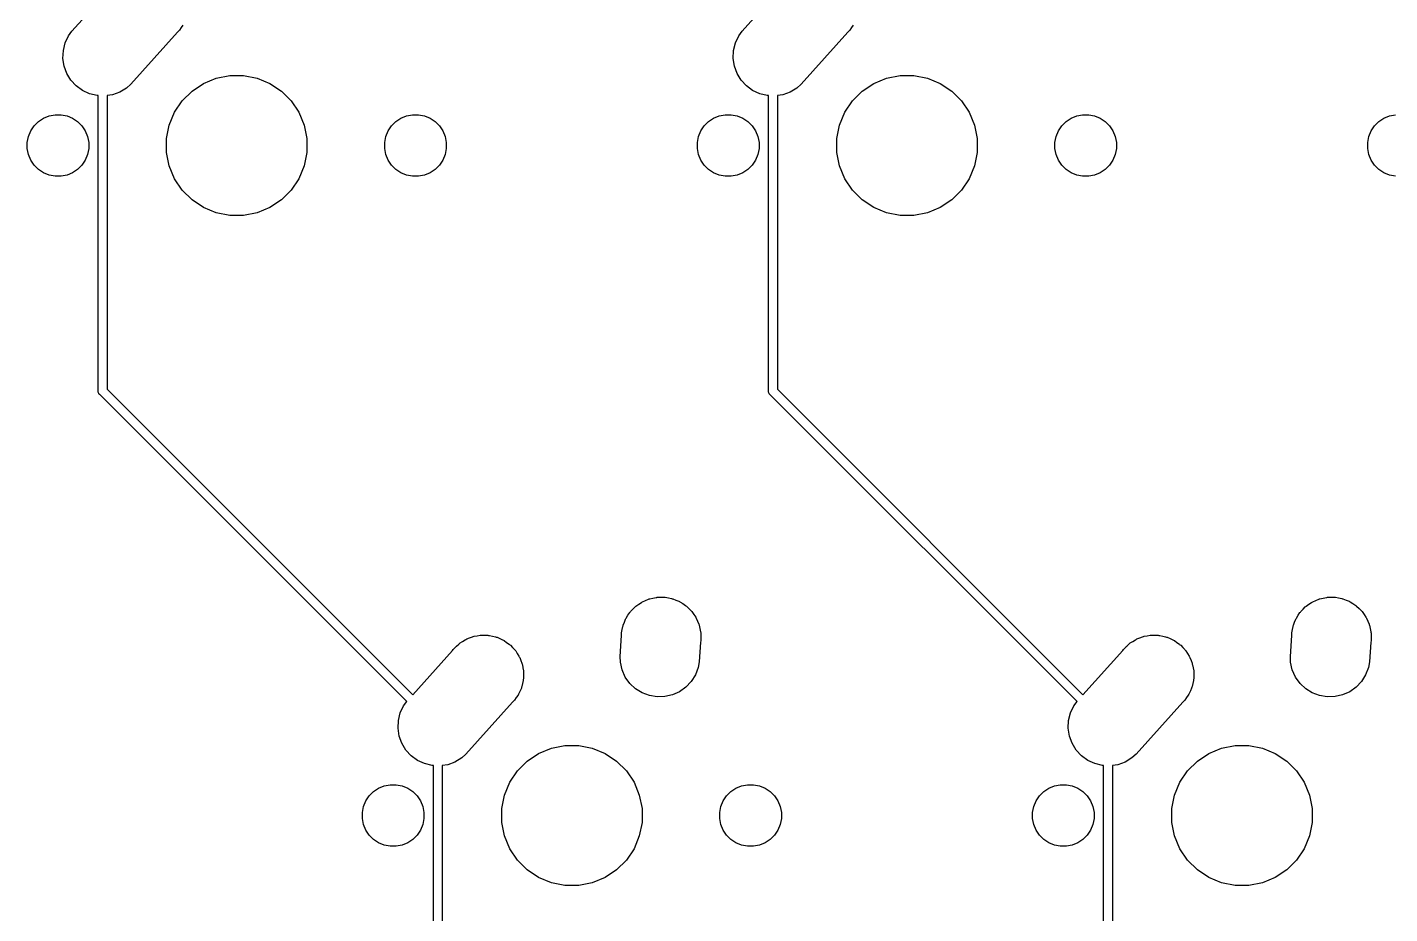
# Model space of a CAD drawing. Extents: x -662 to -203, y -195 to -58.
# Drawn here: x -293.07 to -254.34, y -110 to -84.79 of the extents above; entities that cross this region are included whole.
import ezdxf

# ---------------------------------------------------------------- set-up
doc = ezdxf.new("R2010")
doc.units = 0
doc.layers.add('BLACK', color=7, linetype='CONTINUOUS')

msp = doc.modelspace()

# ---------------------------------------------------------------- linework, layer by layer
at = {"layer": 'BLACK', "linetype": 'CONTINUOUS'}
for p, q in [((-291.8, -84.9005), (-290.506, -83.459)), ((-272.75, -84.9005), (-272.002, -84.0677)), ((-288.694, -84.7964), (-288.741, -84.8678)), ((-288.643, -84.727), (-288.694, -84.7964)), ((-269.644, -84.7964), (-269.691, -84.8678)), ((-269.593, -84.727), (-269.644, -84.7964)), ((-291.992, -85.2352), (-291.898, -85.0344)), ((-291.898, -85.0344), (-291.8, -84.9005)), ((-288.798, -84.9246), (-290.125, -86.4032)), ((-288.741, -84.8678), (-288.798, -84.9246)), ((-272.942, -85.2352), (-272.848, -85.0344)), ((-272.848, -85.0344), (-272.75, -84.9005)), ((-269.748, -84.9246), (-271.075, -86.4032)), ((-269.691, -84.8678), (-269.748, -84.9246)), ((-292.054, -85.6718), (-292.044, -85.4504)), ((-292.044, -85.4504), (-291.992, -85.2352)), ((-273.004, -85.6718), (-272.994, -85.4504)), ((-272.994, -85.4504), (-272.942, -85.2352)), ((-292.02, -85.8909), (-292.054, -85.6718)), ((-291.945, -86.0991), (-292.02, -85.8909)), ((-272.97, -85.8909), (-273.004, -85.6718)), ((-272.895, -86.0991), (-272.97, -85.8909)), ((-291.83, -86.2886), (-291.945, -86.0991)), ((-291.68, -86.4521), (-291.83, -86.2886)), ((-288.06, -86.3837), (-287.697, -86.2334)), ((-287.697, -86.2334), (-287.312, -86.1568)), ((-287.312, -86.1568), (-286.919, -86.1568)), ((-286.919, -86.1568), (-286.534, -86.2334)), ((-286.534, -86.2334), (-286.171, -86.3837)), ((-272.78, -86.2886), (-272.895, -86.0991)), ((-272.63, -86.4521), (-272.78, -86.2886)), ((-269.01, -86.3837), (-268.647, -86.2334)), ((-268.647, -86.2334), (-268.262, -86.1568)), ((-268.262, -86.1568), (-267.869, -86.1568)), ((-267.869, -86.1568), (-267.484, -86.2334)), ((-267.484, -86.2334), (-267.121, -86.3837)), ((-291.502, -86.5832), (-291.68, -86.4521)), ((-291.301, -86.677), (-291.502, -86.5832)), ((-291.086, -86.7297), (-291.301, -86.677)), ((-291.052, -86.7312), (-291.086, -86.7297)), ((-291.052, -95.1295), (-291.052, -86.7312)), ((-290.645, -86.7059), (-290.798, -86.7294)), ((-290.798, -86.7294), (-290.798, -95.0831)), ((-290.437, -86.6302), (-290.645, -86.7059)), ((-290.247, -86.5153), (-290.437, -86.6302)), ((-290.125, -86.4032), (-290.247, -86.5153)), ((-288.664, -86.8797), (-288.386, -86.6019)), ((-288.386, -86.6019), (-288.06, -86.3837)), ((-286.171, -86.3837), (-285.844, -86.6019)), ((-285.844, -86.6019), (-285.566, -86.8797)), ((-272.452, -86.5832), (-272.63, -86.4521)), ((-272.251, -86.677), (-272.452, -86.5832)), ((-272.036, -86.7297), (-272.251, -86.677)), ((-272.002, -86.7312), (-272.036, -86.7297)), ((-272.002, -95.1295), (-272.002, -86.7312)), ((-271.595, -86.7059), (-271.748, -86.7294)), ((-271.748, -86.7294), (-271.748, -95.0831)), ((-271.387, -86.6302), (-271.595, -86.7059)), ((-271.197, -86.5153), (-271.387, -86.6302)), ((-271.075, -86.4032), (-271.197, -86.5153)), ((-269.614, -86.8797), (-269.336, -86.6019)), ((-269.336, -86.6019), (-269.01, -86.3837)), ((-267.121, -86.3837), (-266.794, -86.6019)), ((-266.794, -86.6019), (-266.516, -86.8797)), ((-288.882, -87.2062), (-288.664, -86.8797)), ((-285.566, -86.8797), (-285.348, -87.2062)), ((-269.832, -87.2062), (-269.614, -86.8797)), ((-266.516, -86.8797), (-266.298, -87.2062)), ((-292.875, -87.5929), (-292.753, -87.471)), ((-292.753, -87.471), (-292.61, -87.3753)), ((-292.61, -87.3753), (-292.45, -87.3093)), ((-292.45, -87.3093), (-292.281, -87.2757)), ((-292.281, -87.2757), (-292.109, -87.2757)), ((-292.109, -87.2757), (-291.94, -87.3093)), ((-291.94, -87.3093), (-291.781, -87.3753)), ((-291.781, -87.3753), (-291.637, -87.471)), ((-291.637, -87.471), (-291.516, -87.5929)), ((-289.033, -87.5691), (-288.882, -87.2062)), ((-285.348, -87.2062), (-285.198, -87.5691)), ((-282.715, -87.5929), (-282.593, -87.471)), ((-282.593, -87.471), (-282.45, -87.3753)), ((-282.45, -87.3753), (-282.29, -87.3093)), ((-282.29, -87.3093), (-282.121, -87.2757)), ((-282.121, -87.2757), (-281.949, -87.2757)), ((-281.949, -87.2757), (-281.78, -87.3093)), ((-281.78, -87.3093), (-281.621, -87.3753)), ((-281.621, -87.3753), (-281.477, -87.471)), ((-281.477, -87.471), (-281.356, -87.5929)), ((-273.825, -87.5929), (-273.703, -87.471)), ((-273.703, -87.471), (-273.56, -87.3753)), ((-273.56, -87.3753), (-273.4, -87.3093)), ((-273.4, -87.3093), (-273.231, -87.2757)), ((-273.231, -87.2757), (-273.059, -87.2757)), ((-273.059, -87.2757), (-272.89, -87.3093)), ((-272.89, -87.3093), (-272.731, -87.3753)), ((-272.731, -87.3753), (-272.587, -87.471)), ((-272.587, -87.471), (-272.466, -87.5929)), ((-269.983, -87.5691), (-269.832, -87.2062)), ((-266.298, -87.2062), (-266.148, -87.5691)), ((-263.665, -87.5929), (-263.543, -87.471)), ((-263.543, -87.471), (-263.4, -87.3753)), ((-263.4, -87.3753), (-263.24, -87.3093)), ((-263.24, -87.3093), (-263.071, -87.2757)), ((-263.071, -87.2757), (-262.899, -87.2757)), ((-262.899, -87.2757), (-262.73, -87.3093)), ((-262.73, -87.3093), (-262.571, -87.3753)), ((-262.571, -87.3753), (-262.427, -87.471)), ((-262.427, -87.471), (-262.306, -87.5929)), ((-254.775, -87.5929), (-254.653, -87.471)), ((-254.653, -87.471), (-254.51, -87.3753)), ((-254.51, -87.3753), (-254.35, -87.3093)), ((-254.35, -87.3093), (-254.181, -87.2757)), ((-293.07, -88.0645), (-293.037, -87.8955)), ((-293.037, -87.8955), (-292.971, -87.7362)), ((-292.971, -87.7362), (-292.875, -87.5929)), ((-291.516, -87.5929), (-291.42, -87.7362)), ((-291.42, -87.7362), (-291.354, -87.8955)), ((-291.354, -87.8955), (-291.32, -88.0645)), ((-289.109, -87.9543), (-289.033, -87.5691)), ((-285.198, -87.5691), (-285.121, -87.9543)), ((-282.91, -88.0645), (-282.877, -87.8955)), ((-282.877, -87.8955), (-282.811, -87.7362)), ((-282.811, -87.7362), (-282.715, -87.5929)), ((-281.356, -87.5929), (-281.26, -87.7362)), ((-281.26, -87.7362), (-281.194, -87.8955)), ((-281.194, -87.8955), (-281.16, -88.0645)), ((-274.02, -88.0645), (-273.987, -87.8955)), ((-273.987, -87.8955), (-273.921, -87.7362)), ((-273.921, -87.7362), (-273.825, -87.5929)), ((-272.466, -87.5929), (-272.37, -87.7362)), ((-272.37, -87.7362), (-272.304, -87.8955)), ((-272.304, -87.8955), (-272.27, -88.0645)), ((-270.059, -87.9543), (-269.983, -87.5691)), ((-266.148, -87.5691), (-266.071, -87.9543)), ((-263.86, -88.0645), (-263.827, -87.8955)), ((-263.827, -87.8955), (-263.761, -87.7362)), ((-263.761, -87.7362), (-263.665, -87.5929)), ((-262.306, -87.5929), (-262.21, -87.7362)), ((-262.21, -87.7362), (-262.144, -87.8955)), ((-262.144, -87.8955), (-262.11, -88.0645)), ((-254.97, -88.0645), (-254.937, -87.8955)), ((-254.937, -87.8955), (-254.871, -87.7362)), ((-254.871, -87.7362), (-254.775, -87.5929)), ((-293.07, -88.2369), (-293.07, -88.0645)), ((-293.037, -88.4059), (-293.07, -88.2369)), ((-291.32, -88.2369), (-291.354, -88.4059)), ((-291.32, -88.0645), (-291.32, -88.2369)), ((-289.109, -88.3471), (-289.109, -87.9543)), ((-285.121, -87.9543), (-285.121, -88.3471)), ((-282.91, -88.2369), (-282.91, -88.0645)), ((-282.877, -88.4059), (-282.91, -88.2369)), ((-281.16, -88.2369), (-281.194, -88.4059)), ((-281.16, -88.0645), (-281.16, -88.2369)), ((-274.02, -88.2369), (-274.02, -88.0645)), ((-273.987, -88.4059), (-274.02, -88.2369)), ((-272.27, -88.2369), (-272.304, -88.4059)), ((-272.27, -88.0645), (-272.27, -88.2369)), ((-270.059, -88.3471), (-270.059, -87.9543)), ((-266.071, -87.9543), (-266.071, -88.3471)), ((-263.86, -88.2369), (-263.86, -88.0645)), ((-263.827, -88.4059), (-263.86, -88.2369)), ((-262.11, -88.2369), (-262.144, -88.4059)), ((-262.11, -88.0645), (-262.11, -88.2369)), ((-254.97, -88.2369), (-254.97, -88.0645)), ((-254.937, -88.4059), (-254.97, -88.2369)), ((-292.971, -88.5652), (-293.037, -88.4059)), ((-292.875, -88.7085), (-292.971, -88.5652)), ((-291.42, -88.5652), (-291.516, -88.7085)), ((-291.354, -88.4059), (-291.42, -88.5652)), ((-289.033, -88.7323), (-289.109, -88.3471)), ((-285.121, -88.3471), (-285.198, -88.7323)), ((-282.811, -88.5652), (-282.877, -88.4059)), ((-282.715, -88.7085), (-282.811, -88.5652)), ((-281.26, -88.5652), (-281.356, -88.7085)), ((-281.194, -88.4059), (-281.26, -88.5652)), ((-273.921, -88.5652), (-273.987, -88.4059)), ((-273.825, -88.7085), (-273.921, -88.5652)), ((-272.37, -88.5652), (-272.466, -88.7085)), ((-272.304, -88.4059), (-272.37, -88.5652)), ((-269.983, -88.7323), (-270.059, -88.3471)), ((-266.071, -88.3471), (-266.148, -88.7323)), ((-263.761, -88.5652), (-263.827, -88.4059)), ((-263.665, -88.7085), (-263.761, -88.5652)), ((-262.21, -88.5652), (-262.306, -88.7085)), ((-262.144, -88.4059), (-262.21, -88.5652)), ((-254.871, -88.5652), (-254.937, -88.4059)), ((-254.775, -88.7085), (-254.871, -88.5652)), ((-292.753, -88.8304), (-292.875, -88.7085)), ((-292.61, -88.9261), (-292.753, -88.8304)), ((-292.45, -88.9921), (-292.61, -88.9261)), ((-292.281, -89.0257), (-292.45, -88.9921)), ((-292.109, -89.0257), (-292.281, -89.0257)), ((-291.94, -88.9921), (-292.109, -89.0257)), ((-291.781, -88.9261), (-291.94, -88.9921)), ((-291.637, -88.8304), (-291.781, -88.9261)), ((-291.516, -88.7085), (-291.637, -88.8304)), ((-288.882, -89.0952), (-289.033, -88.7323)), ((-285.198, -88.7323), (-285.348, -89.0952)), ((-282.593, -88.8304), (-282.715, -88.7085)), ((-282.45, -88.9261), (-282.593, -88.8304)), ((-282.29, -88.9921), (-282.45, -88.9261)), ((-282.121, -89.0257), (-282.29, -88.9921)), ((-281.949, -89.0257), (-282.121, -89.0257)), ((-281.78, -88.9921), (-281.949, -89.0257)), ((-281.621, -88.9261), (-281.78, -88.9921)), ((-281.477, -88.8304), (-281.621, -88.9261)), ((-281.356, -88.7085), (-281.477, -88.8304)), ((-273.703, -88.8304), (-273.825, -88.7085)), ((-273.56, -88.9261), (-273.703, -88.8304)), ((-273.4, -88.9921), (-273.56, -88.9261)), ((-273.231, -89.0257), (-273.4, -88.9921)), ((-273.059, -89.0257), (-273.231, -89.0257)), ((-272.89, -88.9921), (-273.059, -89.0257)), ((-272.731, -88.9261), (-272.89, -88.9921)), ((-272.587, -88.8304), (-272.731, -88.9261)), ((-272.466, -88.7085), (-272.587, -88.8304)), ((-269.832, -89.0952), (-269.983, -88.7323)), ((-266.148, -88.7323), (-266.298, -89.0952)), ((-263.543, -88.8304), (-263.665, -88.7085)), ((-263.4, -88.9261), (-263.543, -88.8304)), ((-263.24, -88.9921), (-263.4, -88.9261)), ((-263.071, -89.0257), (-263.24, -88.9921)), ((-262.899, -89.0257), (-263.071, -89.0257)), ((-262.73, -88.9921), (-262.899, -89.0257)), ((-262.571, -88.9261), (-262.73, -88.9921)), ((-262.427, -88.8304), (-262.571, -88.9261)), ((-262.306, -88.7085), (-262.427, -88.8304)), ((-254.653, -88.8304), (-254.775, -88.7085)), ((-254.51, -88.9261), (-254.653, -88.8304)), ((-254.35, -88.9921), (-254.51, -88.9261)), ((-254.181, -89.0257), (-254.35, -88.9921)), ((-288.664, -89.4217), (-288.882, -89.0952)), ((-288.386, -89.6995), (-288.664, -89.4217)), ((-285.566, -89.4217), (-285.844, -89.6995)), ((-285.348, -89.0952), (-285.566, -89.4217)), ((-269.614, -89.4217), (-269.832, -89.0952)), ((-269.336, -89.6995), (-269.614, -89.4217)), ((-266.516, -89.4217), (-266.794, -89.6995)), ((-266.298, -89.0952), (-266.516, -89.4217)), ((-288.06, -89.9177), (-288.386, -89.6995)), ((-285.844, -89.6995), (-286.171, -89.9177)), ((-269.01, -89.9177), (-269.336, -89.6995)), ((-266.794, -89.6995), (-267.121, -89.9177)), ((-287.697, -90.068), (-288.06, -89.9177)), ((-287.312, -90.1446), (-287.697, -90.068)), ((-286.919, -90.1446), (-287.312, -90.1446)), ((-286.534, -90.068), (-286.919, -90.1446)), ((-286.171, -89.9177), (-286.534, -90.068)), ((-268.647, -90.068), (-269.01, -89.9177)), ((-268.262, -90.1446), (-268.647, -90.068)), ((-267.869, -90.1446), (-268.262, -90.1446)), ((-267.484, -90.068), (-267.869, -90.1446)), ((-267.121, -89.9177), (-267.484, -90.068)), ((-291.053, -95.1357), (-291.052, -95.1295)), ((-291.05, -95.1606), (-291.053, -95.1357)), ((-291.043, -95.1845), (-291.05, -95.1606)), ((-291.034, -95.2011), (-291.043, -95.1845)), ((-291.031, -95.2066), (-291.034, -95.2011)), ((-291.015, -95.2259), (-291.031, -95.2066)), ((-291.011, -95.2299), (-291.015, -95.2259)), ((-282.281, -103.959), (-291.011, -95.2299)), ((-290.798, -95.0831), (-282.112, -103.769)), ((-272.003, -95.1357), (-272.002, -95.1295)), ((-272, -95.1606), (-272.003, -95.1357)), ((-271.993, -95.1845), (-272, -95.1606)), ((-271.984, -95.2011), (-271.993, -95.1845)), ((-271.981, -95.2066), (-271.984, -95.2011)), ((-271.965, -95.2259), (-271.981, -95.2066)), ((-271.961, -95.2299), (-271.965, -95.2259)), ((-263.231, -103.959), (-271.961, -95.2299)), ((-271.748, -95.0831), (-263.062, -103.769)), ((-275.496, -101.088), (-275.41, -101.049)), ((-275.41, -101.049), (-275.394, -101.045)), ((-275.394, -101.045), (-275.378, -101.039)), ((-275.378, -101.039), (-275.286, -101.021)), ((-275.286, -101.021), (-275.194, -100.999)), ((-275.194, -100.999), (-275.177, -100.999)), ((-275.177, -100.999), (-275.161, -100.996)), ((-275.161, -100.996), (-275.067, -100.996)), ((-275.067, -100.996), (-274.972, -100.993)), ((-274.972, -100.993), (-274.956, -100.996)), ((-274.956, -100.996), (-274.939, -100.996)), ((-274.939, -100.996), (-274.847, -101.014)), ((-274.847, -101.014), (-274.754, -101.03)), ((-274.754, -101.03), (-274.738, -101.036)), ((-274.738, -101.036), (-274.722, -101.039)), ((-274.722, -101.039), (-274.635, -101.075)), ((-274.635, -101.075), (-274.547, -101.109)), ((-256.446, -101.088), (-256.36, -101.049)), ((-256.36, -101.049), (-256.344, -101.045)), ((-256.344, -101.045), (-256.328, -101.039)), ((-256.328, -101.039), (-256.236, -101.021)), ((-256.236, -101.021), (-256.144, -100.999)), ((-256.144, -100.999), (-256.127, -100.999)), ((-256.127, -100.999), (-256.111, -100.996)), ((-256.111, -100.996), (-256.017, -100.996)), ((-256.017, -100.996), (-255.922, -100.993)), ((-255.922, -100.993), (-255.906, -100.996)), ((-255.906, -100.996), (-255.889, -100.996)), ((-255.889, -100.996), (-255.797, -101.014)), ((-255.797, -101.014), (-255.704, -101.03)), ((-255.704, -101.03), (-255.688, -101.036)), ((-255.688, -101.036), (-255.672, -101.039)), ((-255.672, -101.039), (-255.585, -101.075)), ((-255.585, -101.075), (-255.497, -101.109)), ((-275.995, -101.509), (-275.945, -101.429)), ((-275.945, -101.429), (-275.933, -101.417)), ((-275.933, -101.417), (-275.924, -101.404)), ((-275.924, -101.404), (-275.857, -101.337)), ((-275.857, -101.337), (-275.793, -101.268)), ((-275.793, -101.268), (-275.779, -101.259)), ((-275.779, -101.259), (-275.767, -101.247)), ((-275.767, -101.247), (-275.689, -101.194)), ((-275.689, -101.194), (-275.612, -101.14)), ((-275.612, -101.14), (-275.597, -101.133)), ((-275.597, -101.133), (-275.583, -101.124)), ((-275.583, -101.124), (-275.496, -101.088)), ((-274.547, -101.109), (-274.533, -101.117)), ((-274.533, -101.117), (-274.517, -101.124)), ((-274.517, -101.124), (-274.439, -101.176)), ((-274.439, -101.176), (-274.359, -101.226)), ((-274.359, -101.226), (-274.347, -101.238)), ((-274.347, -101.238), (-274.333, -101.247)), ((-274.333, -101.247), (-274.266, -101.314)), ((-274.266, -101.314), (-274.198, -101.378)), ((-274.198, -101.378), (-274.188, -101.392)), ((-274.188, -101.392), (-274.176, -101.404)), ((-274.176, -101.404), (-274.124, -101.482)), ((-256.945, -101.509), (-256.895, -101.429)), ((-256.895, -101.429), (-256.883, -101.417)), ((-256.883, -101.417), (-256.874, -101.404)), ((-256.874, -101.404), (-256.807, -101.337)), ((-256.807, -101.337), (-256.743, -101.268)), ((-256.743, -101.268), (-256.729, -101.259)), ((-256.729, -101.259), (-256.717, -101.247)), ((-256.717, -101.247), (-256.639, -101.194)), ((-256.639, -101.194), (-256.562, -101.14)), ((-256.562, -101.14), (-256.547, -101.133)), ((-256.547, -101.133), (-256.533, -101.124)), ((-256.533, -101.124), (-256.446, -101.088)), ((-255.497, -101.109), (-255.483, -101.117)), ((-255.483, -101.117), (-255.467, -101.124)), ((-255.467, -101.124), (-255.389, -101.176)), ((-255.389, -101.176), (-255.309, -101.226)), ((-255.309, -101.226), (-255.297, -101.238)), ((-255.297, -101.238), (-255.283, -101.247)), ((-255.283, -101.247), (-255.216, -101.314)), ((-255.216, -101.314), (-255.148, -101.378)), ((-255.148, -101.378), (-255.138, -101.392)), ((-255.138, -101.392), (-255.126, -101.404)), ((-255.126, -101.404), (-255.074, -101.482)), ((-276.157, -101.917), (-276.141, -101.824)), ((-276.141, -101.824), (-276.135, -101.809)), ((-276.135, -101.809), (-276.132, -101.793)), ((-276.132, -101.793), (-276.096, -101.705)), ((-276.096, -101.705), (-276.062, -101.617)), ((-276.062, -101.617), (-276.054, -101.603)), ((-276.054, -101.603), (-276.047, -101.588)), ((-276.047, -101.588), (-275.995, -101.509)), ((-274.124, -101.482), (-274.069, -101.559)), ((-274.069, -101.559), (-274.063, -101.574)), ((-274.063, -101.574), (-274.053, -101.588)), ((-274.053, -101.588), (-274.017, -101.675)), ((-274.017, -101.675), (-273.979, -101.761)), ((-273.979, -101.761), (-273.975, -101.777)), ((-273.975, -101.777), (-273.968, -101.793)), ((-273.968, -101.793), (-273.95, -101.885)), ((-257.107, -101.917), (-257.091, -101.824)), ((-257.091, -101.824), (-257.085, -101.809)), ((-257.085, -101.809), (-257.082, -101.793)), ((-257.082, -101.793), (-257.046, -101.705)), ((-257.046, -101.705), (-257.012, -101.617)), ((-257.012, -101.617), (-257.004, -101.603)), ((-257.004, -101.603), (-256.997, -101.588)), ((-256.997, -101.588), (-256.945, -101.509)), ((-255.074, -101.482), (-255.019, -101.559)), ((-255.019, -101.559), (-255.013, -101.574)), ((-255.013, -101.574), (-255.003, -101.588)), ((-255.003, -101.588), (-254.967, -101.675)), ((-254.967, -101.675), (-254.929, -101.761)), ((-254.929, -101.761), (-254.925, -101.777)), ((-254.925, -101.777), (-254.918, -101.793)), ((-254.918, -101.793), (-254.9, -101.885)), ((-280.695, -102.252), (-280.623, -102.204)), ((-280.623, -102.204), (-280.6, -102.194)), ((-280.6, -102.194), (-280.579, -102.181)), ((-280.579, -102.181), (-280.498, -102.152)), ((-280.498, -102.152), (-280.418, -102.119)), ((-280.418, -102.119), (-280.394, -102.114)), ((-280.394, -102.114), (-280.37, -102.106)), ((-280.37, -102.106), (-280.285, -102.092)), ((-280.285, -102.092), (-280.201, -102.076)), ((-280.201, -102.076), (-280.176, -102.076)), ((-280.176, -102.076), (-280.151, -102.072)), ((-280.151, -102.072), (-280.065, -102.076)), ((-280.065, -102.076), (-279.979, -102.076)), ((-279.979, -102.076), (-279.955, -102.081)), ((-279.955, -102.081), (-279.93, -102.082)), ((-279.93, -102.082), (-279.846, -102.102)), ((-279.846, -102.102), (-279.762, -102.119)), ((-279.762, -102.119), (-279.739, -102.128)), ((-279.739, -102.128), (-279.715, -102.134)), ((-279.715, -102.134), (-279.637, -102.171)), ((-279.637, -102.171), (-279.557, -102.204)), ((-279.557, -102.204), (-279.537, -102.218)), ((-279.537, -102.218), (-279.514, -102.228)), ((-279.514, -102.228), (-279.445, -102.279)), ((-276.216, -102.678), (-276.175, -102.082)), ((-276.175, -102.01), (-276.157, -101.917)), ((-276.175, -102.082), (-276.175, -102.01)), ((-273.95, -101.885), (-273.929, -101.977)), ((-273.925, -102.232), (-273.933, -102.27)), ((-273.929, -101.977), (-273.928, -101.994)), ((-273.928, -101.994), (-273.925, -102.01)), ((-273.925, -102.01), (-273.925, -102.104)), ((-273.925, -102.104), (-273.924, -102.143)), ((-273.924, -102.143), (-273.925, -102.159)), ((-273.925, -102.159), (-273.925, -102.232)), ((-261.645, -102.252), (-261.573, -102.204)), ((-261.573, -102.204), (-261.55, -102.194)), ((-261.55, -102.194), (-261.529, -102.181)), ((-261.529, -102.181), (-261.448, -102.152)), ((-261.448, -102.152), (-261.368, -102.119)), ((-261.368, -102.119), (-261.344, -102.114)), ((-261.344, -102.114), (-261.32, -102.106)), ((-261.32, -102.106), (-261.235, -102.092)), ((-261.235, -102.092), (-261.151, -102.076)), ((-261.151, -102.076), (-261.126, -102.076)), ((-261.126, -102.076), (-261.101, -102.072)), ((-261.101, -102.072), (-261.015, -102.076)), ((-261.015, -102.076), (-260.929, -102.076)), ((-260.929, -102.076), (-260.905, -102.081)), ((-260.905, -102.081), (-260.88, -102.082)), ((-260.88, -102.082), (-260.796, -102.102)), ((-260.796, -102.102), (-260.712, -102.119)), ((-260.712, -102.119), (-260.689, -102.128)), ((-260.689, -102.128), (-260.665, -102.134)), ((-260.665, -102.134), (-260.587, -102.171)), ((-260.587, -102.171), (-260.507, -102.204)), ((-260.507, -102.204), (-260.487, -102.218)), ((-260.487, -102.218), (-260.464, -102.228)), ((-260.464, -102.228), (-260.395, -102.279)), ((-257.166, -102.678), (-257.125, -102.082)), ((-257.125, -102.01), (-257.107, -101.917)), ((-257.125, -102.082), (-257.125, -102.01)), ((-254.9, -101.885), (-254.879, -101.977)), ((-254.875, -102.232), (-254.883, -102.27)), ((-254.879, -101.977), (-254.878, -101.994)), ((-254.878, -101.994), (-254.875, -102.01)), ((-254.875, -102.01), (-254.875, -102.104)), ((-254.875, -102.104), (-254.874, -102.143)), ((-254.874, -102.143), (-254.875, -102.159)), ((-254.875, -102.159), (-254.875, -102.232)), ((-282.112, -103.769), (-280.981, -102.509)), ((-280.981, -102.509), (-280.964, -102.484)), ((-280.964, -102.484), (-280.907, -102.427)), ((-280.907, -102.427), (-280.891, -102.408)), ((-280.891, -102.408), (-280.868, -102.388)), ((-280.868, -102.388), (-280.807, -102.327)), ((-280.807, -102.327), (-280.787, -102.313)), ((-280.787, -102.313), (-280.768, -102.296)), ((-280.768, -102.296), (-280.695, -102.252)), ((-279.445, -102.279), (-279.373, -102.327)), ((-279.373, -102.327), (-279.355, -102.345)), ((-279.355, -102.345), (-279.335, -102.359)), ((-279.335, -102.359), (-279.277, -102.423)), ((-279.277, -102.423), (-279.216, -102.484)), ((-279.216, -102.484), (-279.203, -102.504)), ((-279.203, -102.504), (-279.186, -102.523)), ((-279.186, -102.523), (-279.141, -102.596)), ((-279.141, -102.596), (-279.093, -102.668)), ((-273.933, -102.27), (-273.972, -102.833)), ((-263.062, -103.769), (-261.931, -102.509)), ((-261.931, -102.509), (-261.914, -102.484)), ((-261.914, -102.484), (-261.857, -102.427)), ((-261.857, -102.427), (-261.841, -102.408)), ((-261.841, -102.408), (-261.818, -102.388)), ((-261.818, -102.388), (-261.757, -102.327)), ((-261.757, -102.327), (-261.737, -102.313)), ((-261.737, -102.313), (-261.718, -102.296)), ((-261.718, -102.296), (-261.645, -102.252)), ((-260.395, -102.279), (-260.323, -102.327)), ((-260.323, -102.327), (-260.305, -102.345)), ((-260.305, -102.345), (-260.285, -102.359)), ((-260.285, -102.359), (-260.227, -102.423)), ((-260.227, -102.423), (-260.166, -102.484)), ((-260.166, -102.484), (-260.153, -102.504)), ((-260.153, -102.504), (-260.136, -102.523)), ((-260.136, -102.523), (-260.091, -102.596)), ((-260.091, -102.596), (-260.043, -102.668)), ((-254.883, -102.27), (-254.922, -102.833)), ((-279.093, -102.668), (-279.084, -102.691)), ((-279.084, -102.691), (-279.071, -102.712)), ((-279.071, -102.712), (-279.041, -102.793)), ((-279.041, -102.793), (-279.008, -102.873)), ((-279.008, -102.873), (-279.004, -102.897)), ((-279.004, -102.897), (-278.995, -102.921)), ((-278.995, -102.921), (-278.982, -103.006)), ((-278.982, -103.006), (-278.965, -103.09)), ((-276.212, -102.844), (-276.216, -102.678)), ((-276.162, -103.06), (-276.212, -102.844)), ((-273.999, -102.997), (-274.078, -103.204)), ((-273.972, -102.833), (-273.999, -102.997)), ((-260.043, -102.668), (-260.034, -102.691)), ((-260.034, -102.691), (-260.021, -102.712)), ((-260.021, -102.712), (-259.991, -102.793)), ((-259.991, -102.793), (-259.958, -102.873)), ((-259.958, -102.873), (-259.954, -102.897)), ((-259.954, -102.897), (-259.945, -102.921)), ((-259.945, -102.921), (-259.932, -103.006)), ((-259.932, -103.006), (-259.915, -103.09)), ((-257.162, -102.844), (-257.166, -102.678)), ((-257.112, -103.06), (-257.162, -102.844)), ((-254.949, -102.997), (-255.028, -103.204)), ((-254.922, -102.833), (-254.949, -102.997)), ((-278.971, -103.361), (-278.992, -103.445)), ((-278.97, -103.336), (-278.971, -103.361)), ((-278.965, -103.312), (-278.97, -103.336)), ((-278.965, -103.09), (-278.965, -103.115)), ((-278.965, -103.115), (-278.961, -103.14)), ((-278.961, -103.14), (-278.965, -103.226)), ((-278.965, -103.226), (-278.965, -103.312)), ((-276.071, -103.263), (-276.162, -103.06)), ((-275.943, -103.443), (-276.071, -103.263)), ((-274.196, -103.392), (-274.348, -103.553)), ((-274.078, -103.204), (-274.196, -103.392)), ((-259.921, -103.361), (-259.942, -103.445)), ((-259.92, -103.336), (-259.921, -103.361)), ((-259.915, -103.312), (-259.92, -103.336)), ((-259.915, -103.09), (-259.915, -103.115)), ((-259.915, -103.115), (-259.911, -103.14)), ((-259.911, -103.14), (-259.915, -103.226)), ((-259.915, -103.226), (-259.915, -103.312)), ((-257.021, -103.263), (-257.112, -103.06)), ((-256.893, -103.443), (-257.021, -103.263)), ((-255.146, -103.392), (-255.298, -103.553)), ((-255.028, -103.204), (-255.146, -103.392)), ((-279.118, -103.777), (-279.169, -103.846)), ((-279.107, -103.754), (-279.118, -103.777)), ((-279.093, -103.734), (-279.107, -103.754)), ((-279.06, -103.654), (-279.093, -103.734)), ((-279.024, -103.576), (-279.06, -103.654)), ((-279.018, -103.552), (-279.024, -103.576)), ((-279.008, -103.529), (-279.018, -103.552)), ((-278.992, -103.445), (-279.008, -103.529)), ((-275.781, -103.595), (-275.943, -103.443)), ((-275.594, -103.713), (-275.781, -103.595)), ((-275.387, -103.792), (-275.594, -103.713)), ((-274.731, -103.772), (-274.947, -103.822)), ((-274.528, -103.682), (-274.731, -103.772)), ((-274.348, -103.553), (-274.528, -103.682)), ((-260.068, -103.777), (-260.119, -103.846)), ((-260.057, -103.754), (-260.068, -103.777)), ((-260.043, -103.734), (-260.057, -103.754)), ((-260.01, -103.654), (-260.043, -103.734)), ((-259.974, -103.576), (-260.01, -103.654)), ((-259.968, -103.552), (-259.974, -103.576)), ((-259.958, -103.529), (-259.968, -103.552)), ((-259.942, -103.445), (-259.958, -103.529)), ((-256.731, -103.595), (-256.893, -103.443)), ((-256.544, -103.713), (-256.731, -103.595)), ((-256.337, -103.792), (-256.544, -103.713)), ((-255.681, -103.772), (-255.897, -103.822)), ((-255.478, -103.682), (-255.681, -103.772)), ((-255.298, -103.553), (-255.478, -103.682)), ((-282.467, -104.285), (-282.373, -104.084)), ((-282.373, -104.084), (-282.281, -103.959)), ((-279.273, -103.975), (-280.6, -105.453)), ((-279.216, -103.918), (-279.273, -103.975)), ((-279.169, -103.846), (-279.216, -103.918)), ((-275.168, -103.828), (-275.387, -103.792)), ((-274.947, -103.822), (-275.168, -103.828)), ((-263.417, -104.285), (-263.323, -104.084)), ((-263.323, -104.084), (-263.231, -103.959)), ((-260.223, -103.975), (-261.55, -105.453)), ((-260.166, -103.918), (-260.223, -103.975)), ((-260.119, -103.846), (-260.166, -103.918)), ((-256.118, -103.828), (-256.337, -103.792)), ((-255.897, -103.822), (-256.118, -103.828)), ((-282.529, -104.722), (-282.519, -104.5)), ((-282.519, -104.5), (-282.467, -104.285)), ((-263.479, -104.722), (-263.469, -104.5)), ((-263.469, -104.5), (-263.417, -104.285)), ((-282.495, -104.941), (-282.529, -104.722)), ((-282.42, -105.149), (-282.495, -104.941)), ((-263.445, -104.941), (-263.479, -104.722)), ((-263.37, -105.149), (-263.445, -104.941)), ((-282.305, -105.339), (-282.42, -105.149)), ((-278.535, -105.434), (-278.172, -105.283)), ((-278.172, -105.283), (-277.787, -105.207)), ((-277.787, -105.207), (-277.394, -105.207)), ((-277.394, -105.207), (-277.009, -105.283)), ((-277.009, -105.283), (-276.646, -105.434)), ((-263.255, -105.339), (-263.37, -105.149)), ((-259.485, -105.434), (-259.122, -105.283)), ((-259.122, -105.283), (-258.737, -105.207)), ((-258.737, -105.207), (-258.344, -105.207)), ((-258.344, -105.207), (-257.959, -105.283)), ((-257.959, -105.283), (-257.596, -105.434)), ((-282.155, -105.502), (-282.305, -105.339)), ((-281.977, -105.633), (-282.155, -105.502)), ((-281.776, -105.727), (-281.977, -105.633)), ((-280.912, -105.68), (-281.12, -105.756)), ((-280.722, -105.565), (-280.912, -105.68)), ((-280.6, -105.453), (-280.722, -105.565)), ((-279.139, -105.93), (-278.861, -105.652)), ((-278.861, -105.652), (-278.535, -105.434)), ((-276.646, -105.434), (-276.319, -105.652)), ((-276.319, -105.652), (-276.041, -105.93)), ((-263.105, -105.502), (-263.255, -105.339)), ((-262.927, -105.633), (-263.105, -105.502)), ((-262.726, -105.727), (-262.927, -105.633)), ((-261.862, -105.68), (-262.07, -105.756)), ((-261.672, -105.565), (-261.862, -105.68)), ((-261.55, -105.453), (-261.672, -105.565)), ((-260.089, -105.93), (-259.811, -105.652)), ((-259.811, -105.652), (-259.485, -105.434)), ((-257.596, -105.434), (-257.269, -105.652)), ((-257.269, -105.652), (-256.991, -105.93)), ((-281.561, -105.78), (-281.776, -105.727)), ((-281.527, -105.781), (-281.561, -105.78)), ((-281.527, -118.942), (-281.527, -105.781)), ((-281.12, -105.756), (-281.273, -105.779)), ((-281.273, -105.779), (-281.273, -118.896)), ((-279.357, -106.256), (-279.139, -105.93)), ((-276.041, -105.93), (-275.823, -106.256)), ((-262.511, -105.78), (-262.726, -105.727)), ((-262.477, -105.781), (-262.511, -105.78)), ((-262.477, -118.942), (-262.477, -105.781)), ((-262.07, -105.756), (-262.223, -105.779)), ((-262.223, -105.779), (-262.223, -118.896)), ((-260.307, -106.256), (-260.089, -105.93)), ((-256.991, -105.93), (-256.773, -106.256)), ((-283.228, -106.521), (-283.085, -106.425)), ((-283.085, -106.425), (-282.925, -106.359)), ((-282.925, -106.359), (-282.756, -106.326)), ((-282.756, -106.326), (-282.584, -106.326)), ((-282.584, -106.326), (-282.415, -106.359)), ((-282.415, -106.359), (-282.256, -106.425)), ((-282.256, -106.425), (-282.112, -106.521)), ((-279.508, -106.619), (-279.357, -106.256)), ((-275.823, -106.256), (-275.673, -106.619)), ((-273.068, -106.521), (-272.925, -106.425)), ((-272.925, -106.425), (-272.765, -106.359)), ((-272.765, -106.359), (-272.596, -106.326)), ((-272.596, -106.326), (-272.424, -106.326)), ((-272.424, -106.326), (-272.255, -106.359)), ((-272.255, -106.359), (-272.096, -106.425)), ((-272.096, -106.425), (-271.952, -106.521)), ((-264.178, -106.521), (-264.035, -106.425)), ((-264.035, -106.425), (-263.875, -106.359)), ((-263.875, -106.359), (-263.706, -106.326)), ((-263.706, -106.326), (-263.534, -106.326)), ((-263.534, -106.326), (-263.365, -106.359)), ((-263.365, -106.359), (-263.206, -106.425)), ((-263.206, -106.425), (-263.062, -106.521)), ((-260.458, -106.619), (-260.307, -106.256)), ((-256.773, -106.256), (-256.623, -106.619)), ((-283.512, -106.945), (-283.446, -106.786)), ((-283.446, -106.786), (-283.35, -106.643)), ((-283.35, -106.643), (-283.228, -106.521)), ((-282.112, -106.521), (-281.991, -106.643)), ((-281.991, -106.643), (-281.895, -106.786)), ((-281.895, -106.786), (-281.829, -106.945)), ((-279.584, -107.004), (-279.508, -106.619)), ((-275.673, -106.619), (-275.596, -107.004)), ((-273.352, -106.945), (-273.286, -106.786)), ((-273.286, -106.786), (-273.19, -106.643)), ((-273.19, -106.643), (-273.068, -106.521)), ((-271.952, -106.521), (-271.831, -106.643)), ((-271.831, -106.643), (-271.735, -106.786)), ((-271.735, -106.786), (-271.669, -106.945)), ((-264.462, -106.945), (-264.396, -106.786)), ((-264.396, -106.786), (-264.3, -106.643)), ((-264.3, -106.643), (-264.178, -106.521)), ((-263.062, -106.521), (-262.941, -106.643)), ((-262.941, -106.643), (-262.845, -106.786)), ((-262.845, -106.786), (-262.779, -106.945)), ((-260.534, -107.004), (-260.458, -106.619)), ((-256.623, -106.619), (-256.546, -107.004)), ((-283.545, -107.115), (-283.512, -106.945)), ((-283.545, -107.287), (-283.545, -107.115)), ((-281.829, -106.945), (-281.795, -107.115)), ((-281.795, -107.115), (-281.795, -107.287)), ((-279.584, -107.397), (-279.584, -107.004)), ((-275.596, -107.004), (-275.596, -107.397)), ((-273.385, -107.115), (-273.352, -106.945)), ((-273.385, -107.287), (-273.385, -107.115)), ((-271.669, -106.945), (-271.635, -107.115)), ((-271.635, -107.115), (-271.635, -107.287)), ((-264.495, -107.115), (-264.462, -106.945)), ((-264.495, -107.287), (-264.495, -107.115)), ((-262.779, -106.945), (-262.745, -107.115)), ((-262.745, -107.115), (-262.745, -107.287)), ((-260.534, -107.397), (-260.534, -107.004)), ((-256.546, -107.004), (-256.546, -107.397)), ((-283.512, -107.456), (-283.545, -107.287)), ((-283.446, -107.615), (-283.512, -107.456)), ((-283.35, -107.758), (-283.446, -107.615)), ((-281.895, -107.615), (-281.991, -107.758)), ((-281.829, -107.456), (-281.895, -107.615)), ((-281.795, -107.287), (-281.829, -107.456)), ((-279.508, -107.782), (-279.584, -107.397)), ((-275.596, -107.397), (-275.673, -107.782)), ((-273.352, -107.456), (-273.385, -107.287)), ((-273.286, -107.615), (-273.352, -107.456)), ((-273.19, -107.758), (-273.286, -107.615)), ((-271.735, -107.615), (-271.831, -107.758)), ((-271.669, -107.456), (-271.735, -107.615)), ((-271.635, -107.287), (-271.669, -107.456)), ((-264.462, -107.456), (-264.495, -107.287)), ((-264.396, -107.615), (-264.462, -107.456)), ((-264.3, -107.758), (-264.396, -107.615)), ((-262.845, -107.615), (-262.941, -107.758)), ((-262.779, -107.456), (-262.845, -107.615)), ((-262.745, -107.287), (-262.779, -107.456)), ((-260.458, -107.782), (-260.534, -107.397)), ((-256.546, -107.397), (-256.623, -107.782)), ((-283.228, -107.88), (-283.35, -107.758)), ((-283.085, -107.976), (-283.228, -107.88)), ((-282.925, -108.042), (-283.085, -107.976)), ((-282.756, -108.076), (-282.925, -108.042)), ((-282.415, -108.042), (-282.584, -108.076)), ((-282.256, -107.976), (-282.415, -108.042)), ((-282.112, -107.88), (-282.256, -107.976)), ((-281.991, -107.758), (-282.112, -107.88)), ((-279.357, -108.145), (-279.508, -107.782)), ((-275.673, -107.782), (-275.823, -108.145)), ((-273.068, -107.88), (-273.19, -107.758)), ((-272.925, -107.976), (-273.068, -107.88)), ((-272.765, -108.042), (-272.925, -107.976)), ((-272.596, -108.076), (-272.765, -108.042)), ((-272.255, -108.042), (-272.424, -108.076)), ((-272.096, -107.976), (-272.255, -108.042)), ((-271.952, -107.88), (-272.096, -107.976)), ((-271.831, -107.758), (-271.952, -107.88)), ((-264.178, -107.88), (-264.3, -107.758)), ((-264.035, -107.976), (-264.178, -107.88)), ((-263.875, -108.042), (-264.035, -107.976)), ((-263.706, -108.076), (-263.875, -108.042)), ((-263.365, -108.042), (-263.534, -108.076)), ((-263.206, -107.976), (-263.365, -108.042)), ((-263.062, -107.88), (-263.206, -107.976)), ((-262.941, -107.758), (-263.062, -107.88)), ((-260.307, -108.145), (-260.458, -107.782)), ((-256.623, -107.782), (-256.773, -108.145)), ((-282.584, -108.076), (-282.756, -108.076)), ((-279.139, -108.472), (-279.357, -108.145)), ((-275.823, -108.145), (-276.041, -108.472)), ((-272.424, -108.076), (-272.596, -108.076)), ((-263.534, -108.076), (-263.706, -108.076)), ((-260.089, -108.472), (-260.307, -108.145)), ((-256.773, -108.145), (-256.991, -108.472)), ((-278.861, -108.749), (-279.139, -108.472)), ((-278.535, -108.968), (-278.861, -108.749)), ((-276.319, -108.749), (-276.646, -108.968)), ((-276.041, -108.472), (-276.319, -108.749)), ((-259.811, -108.749), (-260.089, -108.472)), ((-259.485, -108.968), (-259.811, -108.749)), ((-257.269, -108.749), (-257.596, -108.968)), ((-256.991, -108.472), (-257.269, -108.749)), ((-278.172, -109.118), (-278.535, -108.968)), ((-277.787, -109.195), (-278.172, -109.118)), ((-277.394, -109.195), (-277.787, -109.195)), ((-277.009, -109.118), (-277.394, -109.195)), ((-276.646, -108.968), (-277.009, -109.118)), ((-259.122, -109.118), (-259.485, -108.968)), ((-258.737, -109.195), (-259.122, -109.118)), ((-258.344, -109.195), (-258.737, -109.195)), ((-257.959, -109.118), (-258.344, -109.195)), ((-257.596, -108.968), (-257.959, -109.118))]:
    msp.add_line(p, q, dxfattribs=at)

doc.saveas('drawing.dxf')
